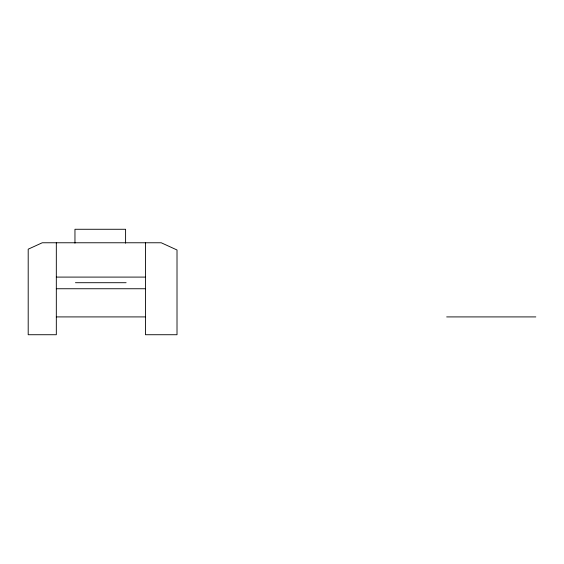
<?xml version="1.0" encoding="UTF-8"?>
<svg xmlns="http://www.w3.org/2000/svg" width="564" height="564" viewBox="0 0 564 564"><rect width="100%" height="100%" fill="white"/><g stroke="black" fill="none" stroke-linecap="round" stroke-linejoin="round"><path stroke-width="0.85" d="M56.322 277.093L145.449 277.093M75.456 282.705L126.103 282.705M56.322 288.747L145.449 288.747M56.322 316.912L145.449 316.912M446.681 316.912L535.8 316.912M145.449 242.767L145.449 334.727L177.011 334.727L177.011 249.979L161.226 242.767L42.265 242.767L28.2 249.189L28.2 334.727L56.322 334.727L56.322 242.767M125.596 243.162L125.596 229.273L74.956 229.273L74.956 243.162"/></g></svg>
